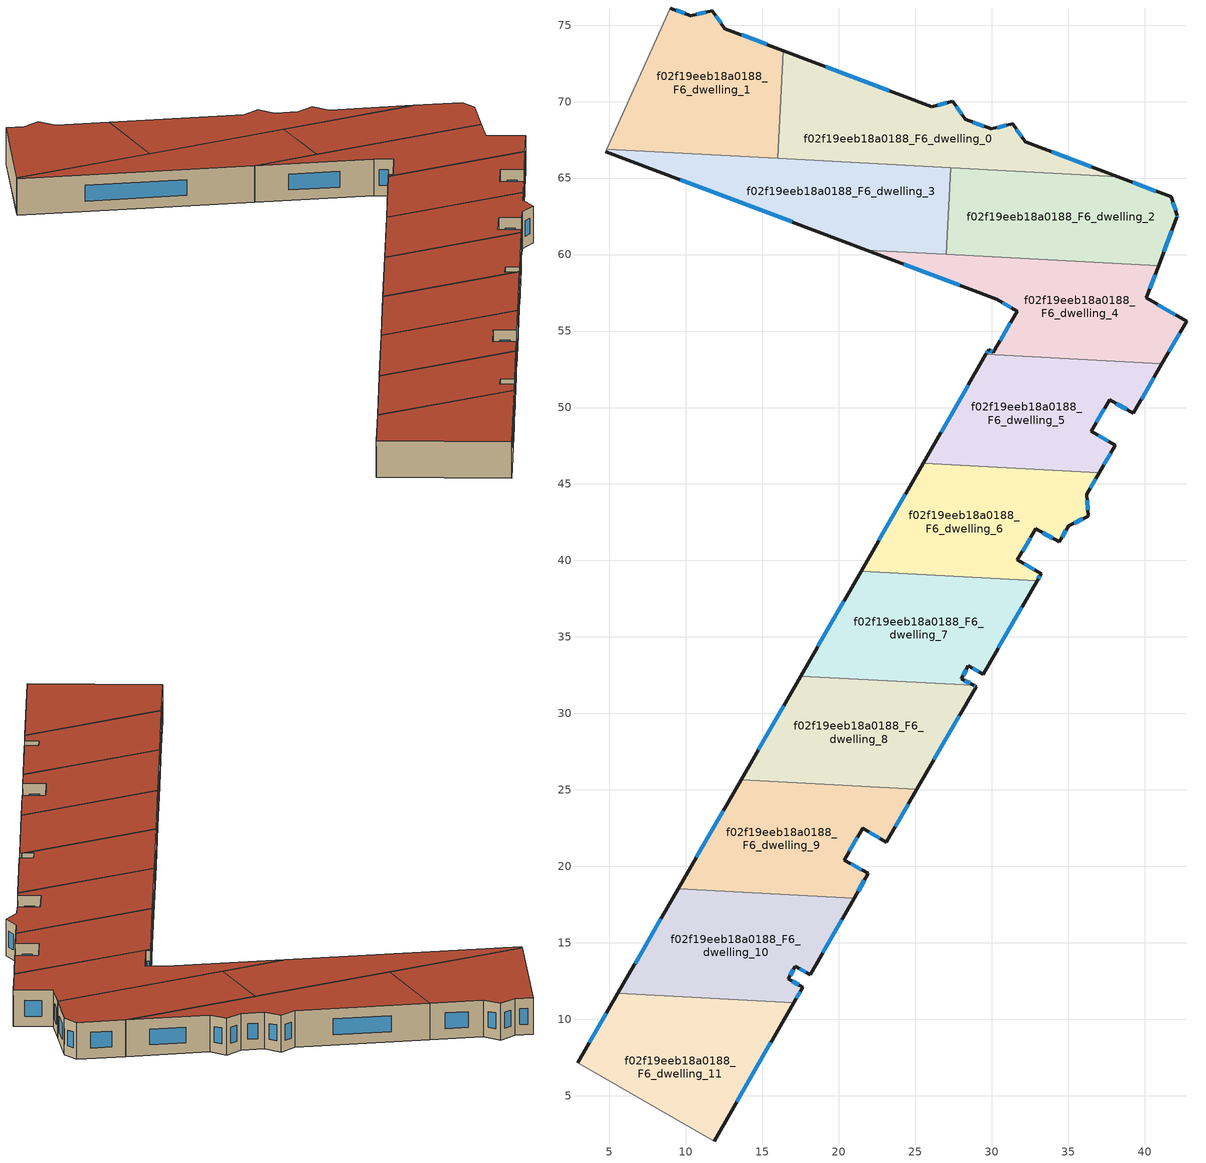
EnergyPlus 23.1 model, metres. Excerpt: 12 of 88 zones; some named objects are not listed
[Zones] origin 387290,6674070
f02f19eeb18a0188_F6_dwelling_0
 floor to f02f19eeb18a0188_F5_dwelling_0 (EU_floor_Construction): 38.23,65.09 16.02,66.29 16.39,73.33 26.09,69.67 27.45,70.02 28.29,68.85 29.97,68.21 31.37,68.54 32.21,67.37 z18
 wall outside (EU_wall_Construction): 38.23,65.09 32.21,67.37 31.37,68.54 29.97,68.21 28.29,68.85 27.45,70.02 26.09,69.67 16.39,73.33 z18:21
 wall to f02f19eeb18a0188_F6_dwelling_1 (EU_wall_Construction): 16.39,73.33 16.02,66.29 z18:21
 wall to f02f19eeb18a0188_F6_dwelling_3 (EU_wall_Construction): 16.02,66.29 27.33,65.68 z18:21
 wall to f02f19eeb18a0188_F6_dwelling_2 (EU_wall_Construction): 27.33,65.68 38.23,65.09 z18:21
 window (EU_Window_Construction): 28.05,69.18 27.69,69.68 / 29.49,68.39 28.77,68.67 / 30.97,68.44 30.37,68.3 / 31.97,67.7 31.61,68.2 / 36.51,65.74 33.93,66.72 / 23.32,70.71 19.16,72.28 / 27.06,69.92 26.48,69.77 z18.86:20.14
 roof outside (EU_roof_Construction): 38.23,65.09 32.21,67.37 31.37,68.54 29.97,68.21 28.29,68.85 27.45,70.02 26.09,69.67 16.39,73.33 16.02,66.29 z21
f02f19eeb18a0188_F6_dwelling_1
 floor to f02f19eeb18a0188_F5_dwelling_1 (EU_floor_Construction): 16.39,73.33 16.02,66.29 4.85,66.89 9,76.12 10.32,75.62 11.72,75.95 12.56,74.78 z18
 wall outside (EU_wall_Construction): 16.39,73.33 12.56,74.78 11.72,75.95 10.32,75.62 9,76.12 z18:21
 wall adiabatic (EU_wall_Construction): 9,76.12 4.85,66.89 z18:21
 wall to f02f19eeb18a0188_F6_dwelling_3 (EU_wall_Construction): 4.85,66.89 16.02,66.29 z18:21
 window (EU_Window_Construction): 15.3,73.74 13.66,74.36 / 9.94,75.77 9.38,75.98 / 11.32,75.86 10.72,75.72 / 12.32,75.11 11.96,75.62 z18.86:20.14
 roof outside (EU_roof_Construction): 16.02,66.29 16.39,73.33 12.56,74.78 11.72,75.95 10.32,75.62 9,76.12 4.85,66.89 z21
f02f19eeb18a0188_F6_dwelling_10
 floor to f02f19eeb18a0188_F5_dwelling_10 (EU_floor_Construction): 21.01,17.93 18.13,12.92 17.18,13.47 16.7,12.64 17.65,12.09 17.06,11.07 5.56,11.69 9.51,18.55 z18
 wall outside (EU_wall_Construction): 17.06,11.07 17.65,12.09 16.7,12.64 17.18,13.47 18.13,12.92 21.01,17.93 / 9.51,18.55 5.56,11.69 z18:21
 wall to f02f19eeb18a0188_F6_dwelling_11 (EU_wall_Construction): 5.56,11.69 17.06,11.07 z18:21
 wall to f02f19eeb18a0188_F6_dwelling_9 (EU_wall_Construction): 21.01,17.93 9.51,18.55 z18:21
 window (EU_Window_Construction): 17.45,13.32 17.86,13.08 / 16.84,12.88 17.04,13.24 / 17.38,12.25 16.97,12.48 / 17.23,11.36 17.48,11.8 / 8.38,16.59 6.69,13.65 / 18.96,14.35 20.19,16.5 z18.86:20.14
 roof outside (EU_roof_Construction): 18.13,12.92 21.01,17.93 9.51,18.55 5.56,11.69 17.06,11.07 17.65,12.09 16.7,12.64 17.18,13.47 z21
f02f19eeb18a0188_F6_dwelling_11
 floor to f02f19eeb18a0188_F5_dwelling_11 (EU_floor_Construction): 17.06,11.07 11.86,2.04 2.96,7.17 5.56,11.69 z18
 wall outside (EU_wall_Construction): 5.56,11.69 2.96,7.17 / 11.86,2.04 17.06,11.07 z18:21
 wall adiabatic (EU_wall_Construction): 2.96,7.17 11.86,2.04 z18:21
 window (EU_Window_Construction): 4.82,10.4 3.7,8.46 / 13.35,4.62 15.58,8.49 z18.86:20.14
 roof outside (EU_roof_Construction): 11.86,2.04 17.06,11.07 5.56,11.69 2.96,7.17 z21
f02f19eeb18a0188_F6_dwelling_2
 floor to f02f19eeb18a0188_F5_dwelling_2 (EU_floor_Construction): 41.74,63.77 42.15,62.55 42.11,62.45 40.91,59.27 27.03,60.02 27.33,65.68 38.23,65.09 z18
 wall outside (EU_wall_Construction): 40.91,59.27 42.11,62.45 42.15,62.55 41.74,63.77 38.23,65.09 z18:21
 wall to f02f19eeb18a0188_F6_dwelling_3 (EU_wall_Construction): 27.33,65.68 27.03,60.02 z18:21
 wall to f02f19eeb18a0188_F6_dwelling_4 (EU_wall_Construction): 27.03,60.02 40.91,59.27 z18:21
 window (EU_Window_Construction): 42.03,62.9 41.86,63.42 / 42.12,62.48 42.14,62.52 / 41.26,60.18 41.77,61.54 / 40.74,64.15 39.24,64.72 z18.86:20.14
 roof outside (EU_roof_Construction): 40.91,59.27 42.11,62.45 42.15,62.55 41.74,63.77 38.23,65.09 27.33,65.68 27.03,60.02 z21
f02f19eeb18a0188_F6_dwelling_3
 floor to f02f19eeb18a0188_F5_dwelling_3 (EU_floor_Construction): 27.33,65.68 27.03,60.02 21.82,60.3 4.77,66.73 4.85,66.89 z18
 wall outside (EU_wall_Construction): 4.77,66.73 21.82,60.3 z18:21
 wall adiabatic (EU_wall_Construction): 4.85,66.89 4.77,66.73 z18:21
 wall to f02f19eeb18a0188_F6_dwelling_4 (EU_wall_Construction): 21.82,60.3 27.03,60.02 z18:21
 window (EU_Window_Construction): 9.64,64.89 16.95,62.14 z18.86:20.14
 roof outside (EU_roof_Construction): 27.03,60.02 27.33,65.68 4.85,66.89 4.77,66.73 21.82,60.3 z21
f02f19eeb18a0188_F6_dwelling_4
 floor to f02f19eeb18a0188_F5_dwelling_4 (EU_floor_Construction): 40.91,59.27 40.12,57.16 42.75,55.65 41.14,52.86 29.64,53.48 29.81,53.78 30.12,53.6 31.68,56.31 30.35,57.08 21.82,60.3 z18
 wall outside (EU_wall_Construction): 21.82,60.3 30.35,57.08 31.68,56.31 30.12,53.6 29.81,53.78 29.64,53.48 / 41.14,52.86 42.75,55.65 40.12,57.16 40.91,59.27 z18:21
 wall to f02f19eeb18a0188_F6_dwelling_5 (EU_wall_Construction): 29.64,53.48 41.14,52.86 z18:21
 window (EU_Window_Construction): 24.26,59.38 27.91,58 / 40.35,57.76 40.69,58.67 / 42,56.08 40.87,56.73 / 41.6,53.66 42.29,54.85 / 29.76,53.69 29.68,53.56 / 30.03,53.65 29.9,53.73 / 31.24,55.54 30.57,54.37 / 30.73,56.86 31.3,56.53 z18.86:20.14
 roof outside (EU_roof_Construction): 41.14,52.86 42.75,55.65 40.12,57.16 40.91,59.27 21.82,60.3 30.35,57.08 31.68,56.31 30.12,53.6 29.81,53.78 29.64,53.48 z21
f02f19eeb18a0188_F6_dwelling_5
 floor to f02f19eeb18a0188_F5_dwelling_5 (EU_floor_Construction): 41.14,52.86 39.28,49.62 37.72,50.52 36.52,48.44 38.08,47.54 37.03,45.72 25.53,46.34 29.64,53.48 z18
 wall outside (EU_wall_Construction): 37.03,45.72 38.08,47.54 36.52,48.44 37.72,50.52 39.28,49.62 41.14,52.86 / 29.64,53.48 25.53,46.34 z18:21
 wall to f02f19eeb18a0188_F6_dwelling_6 (EU_wall_Construction): 25.53,46.34 37.03,45.72 z18:21
 window (EU_Window_Construction): 38.16,50.26 38.83,49.88 / 36.86,49.03 37.37,49.92 / 37.63,47.8 36.96,48.18 / 37.33,46.24 37.78,47.02 / 28.46,51.44 26.7,48.38 / 39.81,50.55 40.61,51.93 z18.86:20.14
 roof outside (EU_roof_Construction): 38.08,47.54 36.52,48.44 37.72,50.52 39.28,49.62 41.14,52.86 29.64,53.48 25.53,46.34 37.03,45.72 z21
f02f19eeb18a0188_F6_dwelling_6
 floor to f02f19eeb18a0188_F5_dwelling_6 (EU_floor_Construction): 37.03,45.72 36.23,44.33 36.33,42.9 35.03,42.26 34.43,41.22 32.9,42.07 31.68,40.04 33.24,39.14 32.97,38.68 21.47,39.3 25.53,46.34 z18
 wall outside (EU_wall_Construction): 32.97,38.68 33.24,39.14 31.68,40.04 32.9,42.07 34.43,41.22 35.03,42.26 36.33,42.9 36.23,44.33 37.03,45.72 / 25.53,46.34 21.47,39.3 z18:21
 wall to f02f19eeb18a0188_F6_dwelling_7 (EU_wall_Construction): 21.47,39.3 32.97,38.68 z18:21
 window (EU_Window_Construction): 36.3,43.31 36.26,43.92 / 35.4,42.44 35.96,42.71 / 34.61,41.51 34.86,41.96 / 33.34,41.83 33.99,41.46 / 32.03,40.62 32.55,41.49 / 32.79,39.39 32.12,39.78 / 33.05,38.81 33.16,39.01 / 24.37,44.33 22.63,41.31 / 36.46,44.73 36.8,45.33 z18.86:20.14
 roof outside (EU_roof_Construction): 34.43,41.22 35.03,42.26 36.33,42.9 36.23,44.33 37.03,45.72 25.53,46.34 21.47,39.3 32.97,38.68 33.24,39.14 31.68,40.04 32.9,42.07 z21
f02f19eeb18a0188_F6_dwelling_7
 floor to f02f19eeb18a0188_F5_dwelling_7 (EU_floor_Construction): 32.97,38.68 29.44,32.55 28.49,33.1 28.01,32.27 28.83,31.83 17.52,32.45 21.47,39.3 z18
 wall outside (EU_wall_Construction): 28.83,31.83 28.01,32.27 28.49,33.1 29.44,32.55 32.97,38.68 / 21.47,39.3 17.52,32.45 z18:21
 wall to f02f19eeb18a0188_F6_dwelling_8 (EU_wall_Construction): 17.52,32.45 28.83,31.83 z18:21
 window (EU_Window_Construction): 28.76,32.95 29.17,32.71 / 28.15,32.51 28.35,32.86 / 28.6,31.96 28.25,32.15 / 20.34,37.34 18.65,34.4 / 30.45,34.3 31.96,36.93 z18.86:20.14
 roof outside (EU_roof_Construction): 29.44,32.55 32.97,38.68 21.47,39.3 17.52,32.45 28.83,31.83 28.01,32.27 28.49,33.1 z21
f02f19eeb18a0188_F6_dwelling_8
 floor to f02f19eeb18a0188_F5_dwelling_8 (EU_floor_Construction): 28.83,31.83 28.98,31.76 25.12,25.06 13.62,25.68 17.52,32.45 z18
 wall outside (EU_wall_Construction): 25.12,25.06 28.98,31.76 28.83,31.83 / 17.52,32.45 13.62,25.68 z18:21
 wall to f02f19eeb18a0188_F6_dwelling_9 (EU_wall_Construction): 13.62,25.68 25.12,25.06 z18:21
 window (EU_Window_Construction): 26.23,26.97 27.88,29.84 / 16.4,30.51 14.73,27.61 / 28.94,31.78 28.88,31.81 z18.86:20.14
 roof outside (EU_roof_Construction): 25.12,25.06 28.98,31.76 28.83,31.83 17.52,32.45 13.62,25.68 z21
f02f19eeb18a0188_F6_dwelling_9
 floor to f02f19eeb18a0188_F5_dwelling_9 (EU_floor_Construction): 25.12,25.06 23.12,21.59 21.56,22.49 20.37,20.41 21.95,19.54 21.01,17.93 9.51,18.55 13.62,25.68 z18
 wall outside (EU_wall_Construction): 21.01,17.93 21.95,19.54 20.37,20.41 21.56,22.49 23.12,21.59 25.12,25.06 / 13.62,25.68 9.51,18.55 z18:21
 window (EU_Window_Construction): 22.01,22.23 22.68,21.84 / 20.71,21 21.22,21.89 / 21.49,19.79 20.82,20.16 / 21.28,18.39 21.68,19.08 / 12.44,23.64 10.68,20.58 / 23.7,22.58 24.55,24.06 z18.86:20.14
 roof outside (EU_roof_Construction): 21.95,19.54 20.37,20.41 21.56,22.49 23.12,21.59 25.12,25.06 13.62,25.68 9.51,18.55 21.01,17.93 z21
[Building]
EU S2 Campaign: North Axis=0; Terrain=City; Solar Distribution=FullExterior
[Site:Location]
Helsinki-Vantaa.AP: Latitude=60.317; Longitude=24.963; Time Zone=2; Elevation=54.6
[SizingPeriod:WeatherFileDays]
AnnualSizingPeriod: Begin Month=1; Begin Day of Month=1; End Month=12; End Day of Month=31; Day of Week for Start Day=Monday; Use Weather File Daylight Saving Period=No; Use Weather File Rain and Snow Indicators=No
[MATERIAL]
EU_InternalMass_Material: Roughness=MediumRough; Thickness=0.1; Conductivity=1; Density=1800; Specific Heat=900; Thermal Absorptance=0.9; Solar Absorptance=0.7; Visible Absorptance=0.7
[MATERIAL:NOMASS] Roughness=MediumRough; Thermal Absorptance=0.9; Solar Absorptance=0.7; Visible Absorptance=0.7
Name | Thermal Resistance
EU_wall_NoMass | 2.6932
EU_roof_NoMass | 3.19818
EU_floor_NoMass | 2.22482
[WINDOWMATERIAL:SIMPLEGLAZINGSYSTEM]
EU_Window_SimpleGlazing: UFactor=2.14966; Solar Heat Gain Coefficient=0.7; Visible Transmittance=0.7
[CONSTRUCTION]
EU_wall_Construction: EU_wall_NoMass
EU_roof_Construction: EU_roof_NoMass
EU_floor_Construction: EU_floor_NoMass
EU_Window_Construction: EU_Window_SimpleGlazing
EU_InternalMass_Construction: EU_InternalMass_Material
[ZONE] Type=1; Multiplier=1; Ceiling Height=autocalculate; Floor Area=autocalculate; Part of Total Floor Area=Yes
Name | Volume
f02f19eeb18a0188_F6_dwelling_0 | 240.877
f02f19eeb18a0188_F6_dwelling_1; f02f19eeb18a0188_F6_dwelling_10 | 240.862
f02f19eeb18a0188_F6_dwelling_11 | 240.885
f02f19eeb18a0188_F6_dwelling_2 | 240.86
f02f19eeb18a0188_F6_dwelling_3 | 240.888
f02f19eeb18a0188_F6_dwelling_4 | 240.864
f02f19eeb18a0188_F6_dwelling_5 | 240.88
f02f19eeb18a0188_F6_dwelling_6 | 240.875
f02f19eeb18a0188_F6_dwelling_7 | 240.874
f02f19eeb18a0188_F6_dwelling_8 | 240.859
f02f19eeb18a0188_F6_dwelling_9 | 240.872
[INTERNALMASS] Construction=EU_InternalMass_Construction
Name | Zone or ZoneList | Surface Area
f02f19eeb18a0188_F6_dwelling_0_EU_InternalMass | f02f19eeb18a0188_F6_dwelling_0 | 80.2921
f02f19eeb18a0188_F6_dwelling_1_EU_InternalMass | f02f19eeb18a0188_F6_dwelling_1 | 80.2847
f02f19eeb18a0188_F6_dwelling_2_EU_InternalMass | f02f19eeb18a0188_F6_dwelling_2 | 80.2867
f02f19eeb18a0188_F6_dwelling_3_EU_InternalMass | f02f19eeb18a0188_F6_dwelling_3 | 80.2974
f02f19eeb18a0188_F6_dwelling_4_EU_InternalMass | f02f19eeb18a0188_F6_dwelling_4 | 80.293
f02f19eeb18a0188_F6_dwelling_5_EU_InternalMass | f02f19eeb18a0188_F6_dwelling_5 | 80.2933
f02f19eeb18a0188_F6_dwelling_6_EU_InternalMass | f02f19eeb18a0188_F6_dwelling_6 | 80.2912
f02f19eeb18a0188_F6_dwelling_7_EU_InternalMass | f02f19eeb18a0188_F6_dwelling_7 | 80.2912
f02f19eeb18a0188_F6_dwelling_8_EU_InternalMass | f02f19eeb18a0188_F6_dwelling_8 | 80.2864
f02f19eeb18a0188_F6_dwelling_9_EU_InternalMass | f02f19eeb18a0188_F6_dwelling_9 | 80.2909
f02f19eeb18a0188_F6_dwelling_10_EU_InternalMass | f02f19eeb18a0188_F6_dwelling_10 | 80.2875
f02f19eeb18a0188_F6_dwelling_11_EU_InternalMass | f02f19eeb18a0188_F6_dwelling_11 | 80.2953
[OTHEREQUIPMENT] Fuel Type=Electricity; Design Level Calculation Method=Watts/Area; Power per Zone Floor Area=1; Fraction Latent=0; Fraction Radiant=0; Fraction Lost=0; Carbon Dioxide Generation Rate=0; EndUse Subcategory=EU_Step8_InternalGains
Name | Zone or ZoneList or Space or SpaceList | Schedule
EU_Step8_InternalGain_f02f19eeb18a0188_F6_dwelling_0_f000 | f02f19eeb18a0188_F6_dwelling_0 | EU_Step8_GainSchedule_f02f19eeb18a0188_F6_dwelling_0_f000
EU_Step8_InternalGain_f02f19eeb18a0188_F6_dwelling_1_f000 | f02f19eeb18a0188_F6_dwelling_1 | EU_Step8_GainSchedule_f02f19eeb18a0188_F6_dwelling_1_f000
EU_Step8_InternalGain_f02f19eeb18a0188_F6_dwelling_2_f000 | f02f19eeb18a0188_F6_dwelling_2 | EU_Step8_GainSchedule_f02f19eeb18a0188_F6_dwelling_2_f000
EU_Step8_InternalGain_f02f19eeb18a0188_F6_dwelling_3_f000 | f02f19eeb18a0188_F6_dwelling_3 | EU_Step8_GainSchedule_f02f19eeb18a0188_F6_dwelling_3_f000
EU_Step8_InternalGain_f02f19eeb18a0188_F6_dwelling_4_f000 | f02f19eeb18a0188_F6_dwelling_4 | EU_Step8_GainSchedule_f02f19eeb18a0188_F6_dwelling_4_f000
EU_Step8_InternalGain_f02f19eeb18a0188_F6_dwelling_5_f000 | f02f19eeb18a0188_F6_dwelling_5 | EU_Step8_GainSchedule_f02f19eeb18a0188_F6_dwelling_5_f000
EU_Step8_InternalGain_f02f19eeb18a0188_F6_dwelling_6_f000 | f02f19eeb18a0188_F6_dwelling_6 | EU_Step8_GainSchedule_f02f19eeb18a0188_F6_dwelling_6_f000
EU_Step8_InternalGain_f02f19eeb18a0188_F6_dwelling_7_f000 | f02f19eeb18a0188_F6_dwelling_7 | EU_Step8_GainSchedule_f02f19eeb18a0188_F6_dwelling_7_f000
EU_Step8_InternalGain_f02f19eeb18a0188_F6_dwelling_8_f000 | f02f19eeb18a0188_F6_dwelling_8 | EU_Step8_GainSchedule_f02f19eeb18a0188_F6_dwelling_8_f000
EU_Step8_InternalGain_f02f19eeb18a0188_F6_dwelling_9_f000 | f02f19eeb18a0188_F6_dwelling_9 | EU_Step8_GainSchedule_f02f19eeb18a0188_F6_dwelling_9_f000
EU_Step8_InternalGain_f02f19eeb18a0188_F6_dwelling_10_f000 | f02f19eeb18a0188_F6_dwelling_10 | EU_Step8_GainSchedule_f02f19eeb18a0188_F6_dwelling_10_f000
EU_Step8_InternalGain_f02f19eeb18a0188_F6_dwelling_11_f000 | f02f19eeb18a0188_F6_dwelling_11 | EU_Step8_GainSchedule_f02f19eeb18a0188_F6_dwelling_11_f000
[ZONEVENTILATION:DESIGNFLOWRATE] Schedule=EU_AlwaysOn; Design Flow Rate Calculation Method=AirChanges/Hour; Air Changes per Hour=0.586271; Ventilation Type=Natural; Fan Pressure Rise=0; Fan Total Efficiency=1; Constant Term Coefficient=1; Temperature Term Coefficient=0; Velocity Term Coefficient=0; Velocity Squared Term Coefficient=0; Minimum Indoor Temperature=-100; Maximum Indoor Temperature=100; Delta Temperature=-100; Minimum Outdoor Temperature=-100; Maximum Outdoor Temperature=100; Maximum Wind Speed=40
Name | Zone or ZoneList or Space or SpaceList
EU_ConstantAir_f02f19eeb18a0188_F6_dwelling_0 | f02f19eeb18a0188_F6_dwelling_0
EU_ConstantAir_f02f19eeb18a0188_F6_dwelling_1 | f02f19eeb18a0188_F6_dwelling_1
EU_ConstantAir_f02f19eeb18a0188_F6_dwelling_2 | f02f19eeb18a0188_F6_dwelling_2
EU_ConstantAir_f02f19eeb18a0188_F6_dwelling_3 | f02f19eeb18a0188_F6_dwelling_3
EU_ConstantAir_f02f19eeb18a0188_F6_dwelling_4 | f02f19eeb18a0188_F6_dwelling_4
EU_ConstantAir_f02f19eeb18a0188_F6_dwelling_5 | f02f19eeb18a0188_F6_dwelling_5
EU_ConstantAir_f02f19eeb18a0188_F6_dwelling_6 | f02f19eeb18a0188_F6_dwelling_6
EU_ConstantAir_f02f19eeb18a0188_F6_dwelling_7 | f02f19eeb18a0188_F6_dwelling_7
EU_ConstantAir_f02f19eeb18a0188_F6_dwelling_8 | f02f19eeb18a0188_F6_dwelling_8
EU_ConstantAir_f02f19eeb18a0188_F6_dwelling_9 | f02f19eeb18a0188_F6_dwelling_9
EU_ConstantAir_f02f19eeb18a0188_F6_dwelling_10 | f02f19eeb18a0188_F6_dwelling_10
EU_ConstantAir_f02f19eeb18a0188_F6_dwelling_11 | f02f19eeb18a0188_F6_dwelling_11
[HVACTEMPLATE:THERMOSTAT] Constant Heating Setpoint=20; Constant Cooling Setpoint=50
EU_HeatOnly_f02f19eeb18a0188_F6_dwelling_4; EU_HeatOnly_f02f19eeb18a0188_F6_dwelling_5; EU_HeatOnly_f02f19eeb18a0188_F6_dwelling_6; EU_HeatOnly_f02f19eeb18a0188_F6_dwelling_7; EU_HeatOnly_f02f19eeb18a0188_F6_dwelling_8; EU_HeatOnly_f02f19eeb18a0188_F6_dwelling_9; EU_HeatOnly_f02f19eeb18a0188_F6_dwelling_10; EU_HeatOnly_f02f19eeb18a0188_F6_dwelling_11
[HVACTEMPLATE:ZONE:IDEALLOADSAIRSYSTEM] System Availability Schedule=EU_AlwaysOn; Maximum Heating Supply Air Temperature=50; Minimum Cooling Supply Air Temperature=13; Maximum Heating Supply Air Humidity Ratio=0.0156; Minimum Cooling Supply Air Humidity Ratio=0.0077; Heating Limit=NoLimit; Cooling Limit=NoLimit; Heating Availability Schedule=EU_AlwaysOn; Cooling Availability Schedule=EU_CoolingOff; Dehumidification Control Type=ConstantSensibleHeatRatio; Cooling Sensible Heat Ratio=0.7; Dehumidification Setpoint=60; Humidification Control Type=None; Humidification Setpoint=30; Outdoor Air Method=None; Outdoor Air Flow Rate per Person=0.00944; Outdoor Air Flow Rate per Zone Floor Area=0; Outdoor Air Flow Rate per Zone=0; Demand Controlled Ventilation Type=None; Outdoor Air Economizer Type=NoEconomizer; Heat Recovery Type=None; Sensible Heat Recovery Effectiveness=0.7; Latent Heat Recovery Effectiveness=0.65
Name | Template Thermostat
f02f19eeb18a0188_F6_dwelling_0 | EU_HeatOnly_f02f19eeb18a0188_F6_dwelling_0
f02f19eeb18a0188_F6_dwelling_1 | EU_HeatOnly_f02f19eeb18a0188_F6_dwelling_1
f02f19eeb18a0188_F6_dwelling_2 | EU_HeatOnly_f02f19eeb18a0188_F6_dwelling_2
f02f19eeb18a0188_F6_dwelling_3 | EU_HeatOnly_f02f19eeb18a0188_F6_dwelling_3
f02f19eeb18a0188_F6_dwelling_4 | EU_HeatOnly_f02f19eeb18a0188_F6_dwelling_4
f02f19eeb18a0188_F6_dwelling_5 | EU_HeatOnly_f02f19eeb18a0188_F6_dwelling_5
f02f19eeb18a0188_F6_dwelling_6 | EU_HeatOnly_f02f19eeb18a0188_F6_dwelling_6
f02f19eeb18a0188_F6_dwelling_7 | EU_HeatOnly_f02f19eeb18a0188_F6_dwelling_7
f02f19eeb18a0188_F6_dwelling_8 | EU_HeatOnly_f02f19eeb18a0188_F6_dwelling_8
f02f19eeb18a0188_F6_dwelling_9 | EU_HeatOnly_f02f19eeb18a0188_F6_dwelling_9
f02f19eeb18a0188_F6_dwelling_10 | EU_HeatOnly_f02f19eeb18a0188_F6_dwelling_10
f02f19eeb18a0188_F6_dwelling_11 | EU_HeatOnly_f02f19eeb18a0188_F6_dwelling_11
[SIZING:ZONE] Zone Cooling Design Supply Air Temperature Input Method=SupplyAirTemperature; Zone Cooling Design Supply Air Temperature=13; Zone Heating Design Supply Air Temperature Input Method=SupplyAirTemperature; Zone Heating Design Supply Air Temperature=50; Zone Cooling Design Supply Air Humidity Ratio=0.008; Zone Heating Design Supply Air Humidity Ratio=0.008; Cooling Design Air Flow Method=DesignDay; Cooling Design Air Flow Rate=0; Cooling Minimum Air Flow per Zone Floor Area=0.000762; Cooling Minimum Air Flow=0; Cooling Minimum Air Flow Fraction=0.2; Heating Design Air Flow Method=DesignDay; Heating Design Air Flow Rate=0; Heating Maximum Air Flow per Zone Floor Area=0.002032; Heating Maximum Air Flow=0.141576; Heating Maximum Air Flow Fraction=0.3; Account for Dedicated Outdoor Air System=No; Dedicated Outdoor Air System Control Strategy=NeutralSupplyAir; Dedicated Outdoor Air Low Setpoint Temperature for Design=autosize; Dedicated Outdoor Air High Setpoint Temperature for Design=autosize; Zone Load Sizing Method=Sensible Load Only No Latent Load; Zone Latent Cooling Design Supply Air Humidity Ratio Input Method=HumidityRatioDifference; Zone Cooling Design Supply Air Humidity Ratio Difference=0.005; Zone Latent Heating Design Supply Air Humidity Ratio Input Method=HumidityRatioDifference; Zone Humidification Design Supply Air Humidity Ratio Difference=0.005
f02f19eeb18a0188_F6_dwelling_0; f02f19eeb18a0188_F6_dwelling_1; f02f19eeb18a0188_F6_dwelling_2; f02f19eeb18a0188_F6_dwelling_3; f02f19eeb18a0188_F6_dwelling_4; f02f19eeb18a0188_F6_dwelling_5; f02f19eeb18a0188_F6_dwelling_6; f02f19eeb18a0188_F6_dwelling_7; f02f19eeb18a0188_F6_dwelling_8; f02f19eeb18a0188_F6_dwelling_9; f02f19eeb18a0188_F6_dwelling_10; f02f19eeb18a0188_F6_dwelling_11
[SCHEDULE:CONSTANT]
Name | Hourly Value
EU_AlwaysOn | 1
EU_CoolingOff | 0
[SCHEDULE:FILE] Column Number=1; Rows to Skip at Top=0; Number of Hours of Data=8760; Column Separator=Comma; Interpolate to Timestep=No; Minutes per Item=60; Adjust Schedule for Daylight Savings=Yes
Name | File
EU_Step8_GainSchedule_f02f19eeb18a0188_F6_dwelling_0_f000 | ../../schedules/f02f19eeb18a0188/f02f19eeb18a0188_F6_dwelling_0_f000_gain.csv
EU_Step8_GainSchedule_f02f19eeb18a0188_F6_dwelling_1_f000 | ../../schedules/f02f19eeb18a0188/f02f19eeb18a0188_F6_dwelling_1_f000_gain.csv
EU_Step8_GainSchedule_f02f19eeb18a0188_F6_dwelling_2_f000 | ../../schedules/f02f19eeb18a0188/f02f19eeb18a0188_F6_dwelling_2_f000_gain.csv
EU_Step8_GainSchedule_f02f19eeb18a0188_F6_dwelling_3_f000 | ../../schedules/f02f19eeb18a0188/f02f19eeb18a0188_F6_dwelling_3_f000_gain.csv
EU_Step8_GainSchedule_f02f19eeb18a0188_F6_dwelling_4_f000 | ../../schedules/f02f19eeb18a0188/f02f19eeb18a0188_F6_dwelling_4_f000_gain.csv
EU_Step8_GainSchedule_f02f19eeb18a0188_F6_dwelling_5_f000 | ../../schedules/f02f19eeb18a0188/f02f19eeb18a0188_F6_dwelling_5_f000_gain.csv
EU_Step8_GainSchedule_f02f19eeb18a0188_F6_dwelling_6_f000 | ../../schedules/f02f19eeb18a0188/f02f19eeb18a0188_F6_dwelling_6_f000_gain.csv
EU_Step8_GainSchedule_f02f19eeb18a0188_F6_dwelling_7_f000 | ../../schedules/f02f19eeb18a0188/f02f19eeb18a0188_F6_dwelling_7_f000_gain.csv
EU_Step8_GainSchedule_f02f19eeb18a0188_F6_dwelling_8_f000 | ../../schedules/f02f19eeb18a0188/f02f19eeb18a0188_F6_dwelling_8_f000_gain.csv
EU_Step8_GainSchedule_f02f19eeb18a0188_F6_dwelling_9_f000 | ../../schedules/f02f19eeb18a0188/f02f19eeb18a0188_F6_dwelling_9_f000_gain.csv
EU_Step8_GainSchedule_f02f19eeb18a0188_F6_dwelling_10_f000 | ../../schedules/f02f19eeb18a0188/f02f19eeb18a0188_F6_dwelling_10_f000_gain.csv
EU_Step8_GainSchedule_f02f19eeb18a0188_F6_dwelling_11_f000 | ../../schedules/f02f19eeb18a0188/f02f19eeb18a0188_F6_dwelling_11_f000_gain.csv
